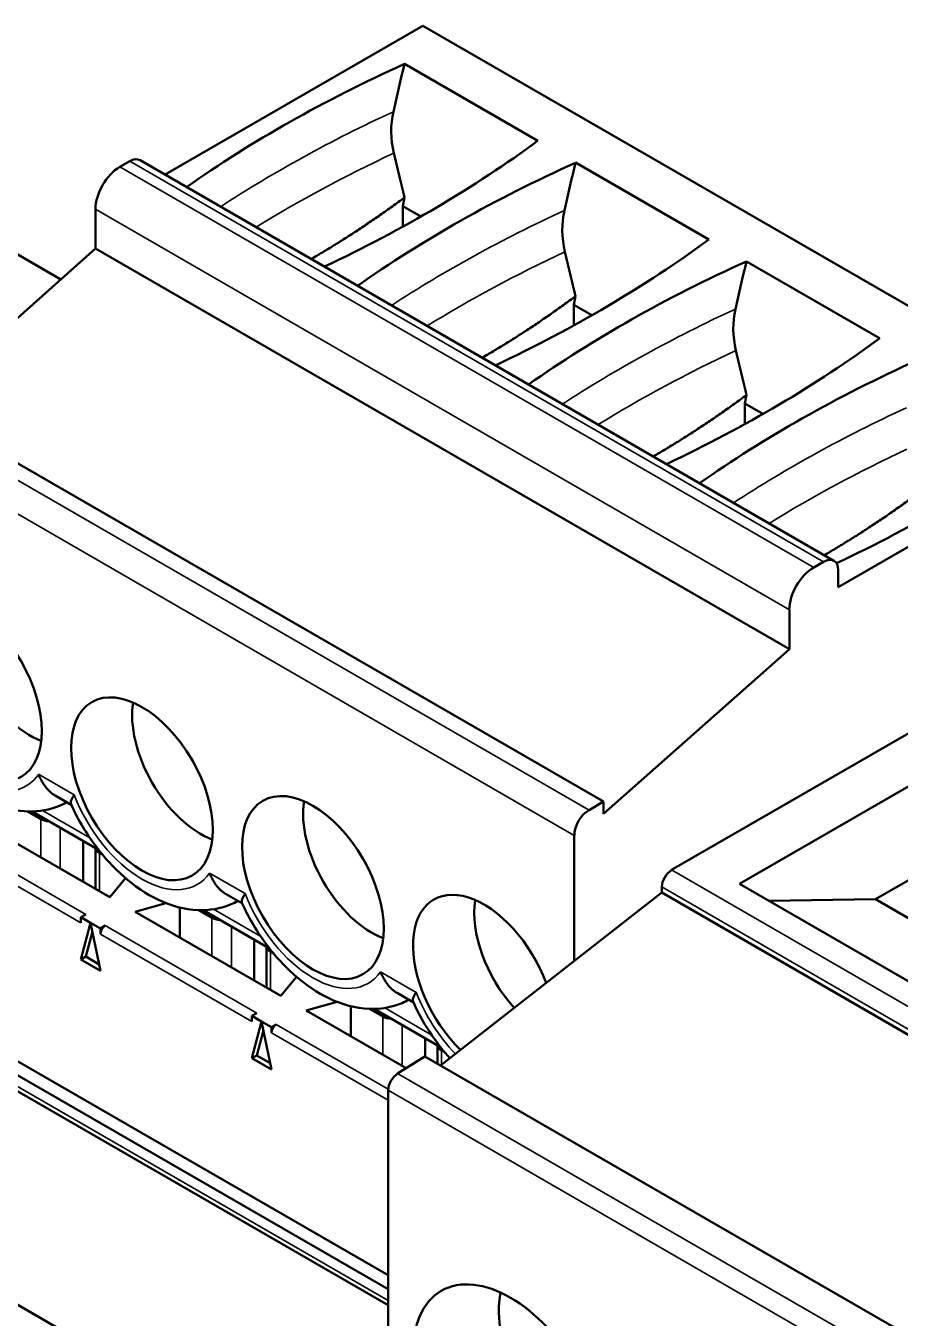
# Model space of a CAD drawing. Header units: millimetres. Extents: x 3100 to 5091, y 868 to 1900.
# Drawn here: x 4148.2 to 4160.85, y 1752.18 to 1770.88 of the extents above; entities that cross this region are included whole.
import ezdxf

# ---------------------------------------------------------------- set-up
doc = ezdxf.new("R2010")
doc.units = ezdxf.units.MM
doc.header["$LTSCALE"] = 1.8
doc.layers.add('외형선(ISO)', color=7, linetype='Continuous', lineweight=50)
doc.layers.add('좁은 외형선(ISO)', color=7, linetype='Continuous', lineweight=35)

msp = doc.modelspace()

# ---------------------------------------------------------------- linework, layer by layer
at = {"layer": '외형선(ISO)'}
for p, q in [((4150.215, 1768.731), (4153.945, 1770.885)), ((4153.945, 1770.885), (4163.986, 1765.088)), ((4142.702, 1770.681), (4148.706, 1767.215)), ((4153.678, 1770.333), (4155.607, 1769.22)), ((4149.561, 1768.843), (4149.703, 1768.925)), ((4149.853, 1768.94), (4159.894, 1763.143)), ((4156.153, 1768.905), (4158.082, 1767.791)), ((4153.656, 1768.276), (4153.681, 1768.401)), ((4149.208, 1767.66), (4149.208, 1768.231)), ((4153.656, 1767.979), (4153.656, 1768.276)), ((4153.917, 1768.125), (4153.656, 1768.276)), ((4146.642, 1765.385), (4149.208, 1767.66)), ((4159.249, 1761.862), (4149.208, 1767.66)), ((4158.628, 1767.476), (4160.556, 1766.362)), ((4156.13, 1766.847), (4156.156, 1766.972)), ((4156.13, 1766.55), (4156.13, 1766.847)), ((4156.392, 1766.696), (4156.13, 1766.847)), ((4158.605, 1765.418), (4158.631, 1765.543)), ((4156.562, 1759.658), (4146.521, 1765.455)), ((4158.867, 1765.267), (4158.605, 1765.418)), ((4158.605, 1765.121), (4158.605, 1765.418)), ((4159.956, 1762.761), (4163.986, 1765.088)), ((4159.602, 1763.046), (4159.744, 1763.128)), ((4159.956, 1763.006), (4159.956, 1762.761)), ((4157.546, 1758.667), (4164.051, 1762.422)), ((4159.249, 1761.862), (4159.249, 1762.434)), ((4156.562, 1759.48), (4159.249, 1761.862)), ((4163.291, 1761.215), (4158.529, 1758.466)), ((4150.557, 1760.339), (4150.649, 1760.179)), ((4148.858, 1759.609), (4148.623, 1759.745)), ((4148.416, 1759.405), (4148.226, 1759.515)), ((4148.291, 1759.514), (4149.253, 1758.959)), ((4156.35, 1759.535), (4156.562, 1759.658)), ((4156.562, 1759.658), (4156.562, 1759.48)), ((4160.498, 1758.244), (4162.761, 1759.55)), ((4147.306, 1759.491), (4149.413, 1758.274)), ((4156.137, 1757.351), (4156.137, 1759.168)), ((4149.031, 1758.494), (4149.031, 1759.087)), ((4149.206, 1758.986), (4149.206, 1758.393)), ((4149.309, 1758.889), (4149.264, 1758.915)), ((4153.032, 1758.91), (4153.124, 1758.751)), ((4149.413, 1758.274), (4149.644, 1758.548)), ((4157.404, 1758.422), (4157.404, 1758.34)), ((4158.529, 1758.466), (4161.037, 1757.018)), ((4149.781, 1758.062), (4150.228, 1758.187)), ((4151.333, 1758.18), (4151.098, 1758.316)), ((4154.2, 1755.838), (4157.404, 1758.34)), ((4164.475, 1754.257), (4157.404, 1758.34)), ((4160.498, 1758.244), (4158.953, 1758.221)), ((4160.498, 1758.244), (4161.829, 1757.475)), ((4148.996, 1757.984), (4149.066, 1758.025)), ((4149.781, 1758.062), (4151.888, 1756.845)), ((4150.428, 1757.688), (4150.428, 1758.124)), ((4150.7, 1758.086), (4150.891, 1757.976)), ((4150.766, 1758.085), (4151.728, 1757.53)), ((4149.137, 1757.902), (4148.995, 1757.372)), ((4148.996, 1757.984), (4149.137, 1757.902)), ((4148.996, 1757.902), (4148.996, 1757.984)), ((4149.137, 1757.902), (4149.279, 1757.821)), ((4149.279, 1757.208), (4149.137, 1757.902)), ((4149.279, 1757.821), (4149.349, 1757.862)), ((4149.279, 1757.821), (4149.279, 1757.739)), ((4149.066, 1757.413), (4149.163, 1757.776)), ((4151.506, 1757.066), (4151.506, 1757.658)), ((4151.681, 1757.557), (4151.681, 1756.965)), ((4151.784, 1757.46), (4151.739, 1757.486)), ((4155.507, 1757.482), (4155.599, 1757.322)), ((4148.995, 1757.372), (4149.066, 1757.413)), ((4148.995, 1757.372), (4149.279, 1757.208)), ((4149.26, 1757.301), (4149.066, 1757.413)), ((4151.888, 1756.845), (4152.119, 1757.119)), ((4153.445, 1752.599), (4145.99, 1756.902)), ((4153.445, 1752.803), (4146.167, 1757.004)), ((4153.808, 1756.751), (4153.573, 1756.887)), ((4152.255, 1756.633), (4152.703, 1756.759)), ((4152.902, 1756.259), (4152.902, 1756.695)), ((4146.032, 1756.647), (4153.445, 1752.368)), ((4151.471, 1756.555), (4151.541, 1756.596)), ((4151.471, 1756.555), (4151.612, 1756.474)), ((4151.471, 1756.474), (4151.471, 1756.555)), ((4152.255, 1756.633), (4153.703, 1755.797)), ((4153.175, 1756.657), (4153.366, 1756.547)), ((4153.241, 1756.657), (4154.203, 1756.101)), ((4151.612, 1756.474), (4151.47, 1755.943)), ((4151.541, 1755.984), (4151.638, 1756.347)), ((4151.754, 1755.779), (4151.612, 1756.474)), ((4151.612, 1756.474), (4151.753, 1756.392)), ((4151.753, 1756.392), (4151.824, 1756.433)), ((4151.753, 1756.392), (4151.753, 1756.31)), ((4153.981, 1755.965), (4153.981, 1756.229)), ((4154.156, 1756.128), (4154.156, 1755.864)), ((4151.47, 1755.943), (4151.541, 1755.984)), ((4151.47, 1755.943), (4151.754, 1755.779)), ((4151.735, 1755.872), (4151.541, 1755.984)), ((4153.975, 1755.968), (4153.58, 1755.72)), ((4161.046, 1751.886), (4153.975, 1755.968)), ((4154.259, 1756.031), (4154.214, 1756.057)), ((4153.445, 1749.416), (4153.445, 1755.479)), ((4154.434, 1748.705), (4147.363, 1752.788))]:
    msp.add_line(p, q, dxfattribs=at)
for centre, major_axis, ratio, start_param, end_param in [((4166.009, 1761.242), (-20, 0), 0.57735, 5.376697, 5.59774), ((4166.009, 1753.88), (-13.016, -69.532), 0.218386, 4.514556, 4.524759), ((4154.23, 1769.229), (-0.213, 0.99), 0.718086, 0.992119, 1.603505), ((4139.86, 1776.339), (20, 0), 0.57735, 5.397834, 5.618878), ((4149.703, 1768.68), (0.15, 0.26), 0.57735, 0, 0.785398), ((4168.484, 1759.813), (-20, 0), 0.57735, 5.376697, 5.59774), ((4168.484, 1752.451), (-13.016, -69.532), 0.218386, 4.514556, 4.524759), ((4149.561, 1768.435), (-0.25, -0.433), 0.57735, 3.926991, 5.497787), ((4156.705, 1767.801), (-0.213, 0.99), 0.718086, 0.992119, 1.603505), ((4142.335, 1774.91), (20, 0), 0.57735, 5.397834, 5.618878), ((4170.958, 1758.384), (-20, 0), 0.57735, 5.376697, 5.59774), ((4170.958, 1751.022), (-13.016, -69.532), 0.218386, 4.514556, 4.524759), ((4159.18, 1766.372), (-0.213, 0.99), 0.718086, 0.992119, 1.603505), ((4144.81, 1773.481), (20, 0), 0.57735, 5.397834, 5.618878), ((4173.433, 1756.955), (-20, 0), 0.57735, 5.376697, 5.59774), ((4147.284, 1772.052), (20, 0), 0.57735, 5.396921, 5.618878), ((4159.602, 1762.638), (-0.25, -0.433), 0.57735, 3.926991, 5.497787), ((4159.744, 1762.883), (0.15, 0.26), 0.57735, 5.497787, 7.068583), ((4148.253, 1761.76), (-0.7, 1.212), 0.57735, 0.613952, 2.52764), ((4150.728, 1760.332), (-0.7, 1.212), 0.57735, 0.613952, 2.52764), ((4153.203, 1758.903), (-0.7, 1.212), 0.57735, 0.613952, 2.52764), ((4156.35, 1759.29), (-0.15, -0.26), 0.57735, 3.926991, 5.497787), ((4148.557, 1759.486), (0.2, 0), 0.57735, 3.926991, 4.616874), ((4149.406, 1758.997), (-0.2, 0), 0.57735, 0.095515, 0.785398), ((4157.546, 1758.503), (-0.1, -0.173), 0.57735, 3.926991, 5.497787), ((4154.829, 1756.984), (-0.725, 1.256), 0.57735, 4.426794, 8.301264), ((4155.678, 1757.474), (-0.7, 1.212), 0.57735, 0.613952, 1.928356), ((4149.349, 1757.78), (-0.05, -0.0866), 0.57735, 3.926991, 5.497787), ((4151.032, 1758.058), (0.2, 0), 0.57735, 3.926991, 4.616874), ((4151.881, 1757.568), (-0.2, 0), 0.57735, 0.095515, 0.785398), ((4153.507, 1756.629), (0.2, 0), 0.57735, 3.926991, 4.616874), ((4151.824, 1756.351), (-0.05, -0.0866), 0.57735, 3.926991, 5.497787), ((4154.356, 1756.139), (-0.2, 0), 0.57735, 0.095515, 0.785398), ((4153.586, 1755.56), (-0.1, -0.173), 0.57735, 3.970624, 5.497787), ((4156.384, 1751.521), (-0.946, 1.638), 0.57735, 0.609026, 1.384684)]:
    msp.add_ellipse(centre, major_axis=major_axis, ratio=ratio, start_param=start_param, end_param=end_param, dxfattribs=at)
for centre, major_axis in [((4147.405, 1761.27), (-0.725, 1.256)), ((4149.88, 1759.842), (-0.725, 1.256)), ((4152.354, 1758.413), (-0.725, 1.256)), ((4155.212, 1750.844), (1, -1.732))]:
    msp.add_ellipse(centre, major_axis=major_axis, ratio=0.57735, dxfattribs=at)
for points, knots in [([(4153.527, 1769.044), (4153.539, 1768.991), (4153.552, 1768.937), (4153.565, 1768.883), (4153.578, 1768.83), (4153.591, 1768.776), (4153.604, 1768.723), (4153.617, 1768.669), (4153.63, 1768.615), (4153.642, 1768.562), (4153.655, 1768.508), (4153.668, 1768.455), (4153.681, 1768.401)], [27.3487746, 27.3487746, 27.3487746, 27.3487746, 27.5141397, 27.5141397, 27.5141397, 27.6795053, 27.6795053, 27.6795053, 27.8448716, 27.8448716, 27.8448716, 28.0102384, 28.0102384, 28.0102384, 28.0102384]), ([(4156.001, 1767.615), (4156.014, 1767.562), (4156.027, 1767.508), (4156.04, 1767.455), (4156.053, 1767.401), (4156.066, 1767.347), (4156.079, 1767.294), (4156.092, 1767.24), (4156.104, 1767.187), (4156.117, 1767.133), (4156.13, 1767.079), (4156.143, 1767.026), (4156.156, 1766.972)], [27.3487746, 27.3487746, 27.3487746, 27.3487746, 27.5141397, 27.5141397, 27.5141397, 27.6795053, 27.6795053, 27.6795053, 27.8448716, 27.8448716, 27.8448716, 28.0102384, 28.0102384, 28.0102384, 28.0102384]), ([(4158.476, 1766.186), (4158.489, 1766.133), (4158.502, 1766.079), (4158.515, 1766.026), (4158.528, 1765.972), (4158.541, 1765.918), (4158.554, 1765.865), (4158.566, 1765.811), (4158.579, 1765.758), (4158.592, 1765.704), (4158.605, 1765.651), (4158.618, 1765.597), (4158.631, 1765.543)], [27.3487746, 27.3487746, 27.3487746, 27.3487746, 27.5141397, 27.5141397, 27.5141397, 27.6795053, 27.6795053, 27.6795053, 27.8448716, 27.8448716, 27.8448716, 28.0102384, 28.0102384, 28.0102384, 28.0102384]), ([(4146.749, 1760.426), (4146.851, 1760.291), (4146.963, 1760.166), (4147.203, 1759.942), (4147.331, 1759.843), (4147.601, 1759.678), (4147.742, 1759.613), (4148.039, 1759.526), (4148.195, 1759.505), (4148.503, 1759.529), (4148.655, 1759.571), (4148.791, 1759.646), (4148.792, 1759.647), (4148.792, 1759.647)], [2.570912, 2.570912, 2.570912, 2.570912, 2.842128, 2.842128, 3.113344, 3.113344, 3.384559, 3.384559, 3.655775, 3.655775, 3.915873, 3.915873, 3.916819, 3.916819, 3.916819, 3.916819]), ([(4148.623, 1759.745), (4148.619, 1759.747), (4148.614, 1759.75), (4148.61, 1759.753), (4148.598, 1759.76), (4148.586, 1759.769), (4148.574, 1759.778), (4148.563, 1759.787), (4148.551, 1759.797), (4148.54, 1759.808), (4148.529, 1759.818), (4148.519, 1759.829), (4148.508, 1759.841), (4148.498, 1759.853), (4148.488, 1759.865), (4148.479, 1759.878), (4148.469, 1759.891), (4148.46, 1759.904), (4148.451, 1759.918), (4148.443, 1759.931), (4148.435, 1759.945), (4148.427, 1759.96), (4148.419, 1759.975), (4148.411, 1759.99), (4148.404, 1760.005), (4148.397, 1760.02), (4148.391, 1760.036), (4148.384, 1760.052)], [0.5832526, 0.5832526, 0.5832526, 0.5832526, 0.6016391, 0.6016391, 0.6016391, 0.6542184, 0.6542184, 0.6542184, 0.7068174, 0.7068174, 0.7068174, 0.759171, 0.759171, 0.759171, 0.8114111, 0.8114111, 0.8114111, 0.8636676, 0.8636676, 0.8636676, 0.9158958, 0.9158958, 0.9158958, 0.9682186, 0.9682186, 0.9682186, 1.0204727, 1.0204727, 1.0204727, 1.0204727]), ([(4148.854, 1759.619), (4148.852, 1759.622), (4148.851, 1759.625), (4148.851, 1759.628), (4148.85, 1759.633), (4148.849, 1759.638), (4148.85, 1759.644), (4148.85, 1759.65), (4148.851, 1759.656), (4148.853, 1759.662), (4148.854, 1759.668), (4148.856, 1759.675), (4148.859, 1759.682), (4148.862, 1759.689), (4148.865, 1759.697), (4148.869, 1759.704), (4148.873, 1759.712), (4148.878, 1759.72), (4148.883, 1759.729), (4148.888, 1759.737), (4148.894, 1759.745), (4148.9, 1759.754)], [0.6696626, 0.6696626, 0.6696626, 0.6696626, 0.7057633, 0.7057633, 0.7057633, 0.7581259, 0.7581259, 0.7581259, 0.8103638, 0.8103638, 0.8103638, 0.8626229, 0.8626229, 0.8626229, 0.9148484, 0.9148484, 0.9148484, 0.9671682, 0.9671682, 0.9671682, 1.0194216, 1.0194216, 1.0194216, 1.0194216]), ([(4148.854, 1759.619), (4148.943, 1759.421), (4149.055, 1759.229), (4149.31, 1758.876), (4149.455, 1758.715), (4149.769, 1758.437), (4149.939, 1758.32), (4150.3, 1758.149), (4150.493, 1758.094), (4150.853, 1758.08), (4151.019, 1758.106), (4151.204, 1758.185), (4151.236, 1758.201), (4151.267, 1758.218)], [2.185909, 2.185909, 2.185909, 2.185909, 2.534125, 2.534125, 2.882342, 2.882342, 3.230558, 3.230558, 3.578774, 3.578774, 3.856739, 3.856739, 3.916819, 3.916819, 3.916819, 3.916819]), ([(4151.098, 1758.316), (4151.094, 1758.318), (4151.089, 1758.321), (4151.085, 1758.324), (4151.073, 1758.331), (4151.061, 1758.34), (4151.049, 1758.349), (4151.037, 1758.358), (4151.026, 1758.368), (4151.015, 1758.379), (4151.004, 1758.389), (4150.993, 1758.401), (4150.983, 1758.412), (4150.973, 1758.424), (4150.963, 1758.436), (4150.954, 1758.449), (4150.944, 1758.462), (4150.935, 1758.475), (4150.926, 1758.489), (4150.918, 1758.502), (4150.909, 1758.517), (4150.902, 1758.531), (4150.894, 1758.546), (4150.886, 1758.561), (4150.879, 1758.576), (4150.872, 1758.591), (4150.866, 1758.607), (4150.859, 1758.623)], [0.5832526, 0.5832526, 0.5832526, 0.5832526, 0.6016391, 0.6016391, 0.6016391, 0.6542184, 0.6542184, 0.6542184, 0.7068174, 0.7068174, 0.7068174, 0.759171, 0.759171, 0.759171, 0.8114111, 0.8114111, 0.8114111, 0.8636676, 0.8636676, 0.8636676, 0.9158958, 0.9158958, 0.9158958, 0.9682186, 0.9682186, 0.9682186, 1.0204727, 1.0204727, 1.0204727, 1.0204727]), ([(4151.328, 1758.19), (4151.327, 1758.193), (4151.326, 1758.196), (4151.326, 1758.2), (4151.325, 1758.204), (4151.324, 1758.21), (4151.325, 1758.215), (4151.325, 1758.221), (4151.326, 1758.227), (4151.327, 1758.233), (4151.329, 1758.24), (4151.331, 1758.246), (4151.334, 1758.253), (4151.337, 1758.26), (4151.34, 1758.268), (4151.344, 1758.276), (4151.348, 1758.283), (4151.353, 1758.291), (4151.358, 1758.3), (4151.363, 1758.308), (4151.368, 1758.316), (4151.375, 1758.325)], [0.6696626, 0.6696626, 0.6696626, 0.6696626, 0.7057633, 0.7057633, 0.7057633, 0.7581259, 0.7581259, 0.7581259, 0.8103638, 0.8103638, 0.8103638, 0.8626229, 0.8626229, 0.8626229, 0.9148484, 0.9148484, 0.9148484, 0.9671682, 0.9671682, 0.9671682, 1.0194216, 1.0194216, 1.0194216, 1.0194216]), ([(4151.328, 1758.19), (4151.418, 1757.992), (4151.529, 1757.8), (4151.785, 1757.447), (4151.93, 1757.286), (4152.244, 1757.008), (4152.414, 1756.892), (4152.775, 1756.72), (4152.968, 1756.665), (4153.328, 1756.651), (4153.493, 1756.677), (4153.679, 1756.756), (4153.711, 1756.772), (4153.742, 1756.789)], [2.185909, 2.185909, 2.185909, 2.185909, 2.534125, 2.534125, 2.882342, 2.882342, 3.230558, 3.230558, 3.578774, 3.578774, 3.856739, 3.856739, 3.916819, 3.916819, 3.916819, 3.916819]), ([(4153.573, 1756.887), (4153.568, 1756.89), (4153.564, 1756.892), (4153.56, 1756.895), (4153.548, 1756.903), (4153.536, 1756.911), (4153.524, 1756.92), (4153.512, 1756.93), (4153.501, 1756.939), (4153.49, 1756.95), (4153.479, 1756.961), (4153.468, 1756.972), (4153.458, 1756.983), (4153.448, 1756.995), (4153.438, 1757.007), (4153.429, 1757.02), (4153.419, 1757.033), (4153.41, 1757.046), (4153.401, 1757.06), (4153.393, 1757.074), (4153.384, 1757.088), (4153.376, 1757.102), (4153.369, 1757.117), (4153.361, 1757.132), (4153.354, 1757.147), (4153.347, 1757.162), (4153.34, 1757.178), (4153.334, 1757.194)], [0.5832526, 0.5832526, 0.5832526, 0.5832526, 0.6016391, 0.6016391, 0.6016391, 0.6542184, 0.6542184, 0.6542184, 0.7068174, 0.7068174, 0.7068174, 0.759171, 0.759171, 0.759171, 0.8114111, 0.8114111, 0.8114111, 0.8636676, 0.8636676, 0.8636676, 0.9158958, 0.9158958, 0.9158958, 0.9682186, 0.9682186, 0.9682186, 1.0204727, 1.0204727, 1.0204727, 1.0204727]), ([(4153.803, 1756.762), (4153.802, 1756.764), (4153.801, 1756.767), (4153.8, 1756.771), (4153.799, 1756.775), (4153.799, 1756.781), (4153.799, 1756.786), (4153.8, 1756.792), (4153.801, 1756.798), (4153.802, 1756.804), (4153.804, 1756.811), (4153.806, 1756.817), (4153.809, 1756.825), (4153.812, 1756.832), (4153.815, 1756.839), (4153.819, 1756.847), (4153.823, 1756.854), (4153.828, 1756.863), (4153.833, 1756.871), (4153.838, 1756.879), (4153.843, 1756.888), (4153.85, 1756.896)], [0.6696626, 0.6696626, 0.6696626, 0.6696626, 0.7057633, 0.7057633, 0.7057633, 0.7581259, 0.7581259, 0.7581259, 0.8103638, 0.8103638, 0.8103638, 0.8626229, 0.8626229, 0.8626229, 0.9148484, 0.9148484, 0.9148484, 0.9671682, 0.9671682, 0.9671682, 1.0194216, 1.0194216, 1.0194216, 1.0194216]), ([(4153.803, 1756.762), (4153.881, 1756.59), (4153.974, 1756.424), (4154.159, 1756.154), (4154.244, 1756.045), (4154.335, 1755.943)], [2.185909, 2.185909, 2.185909, 2.185909, 2.4859649, 2.4859649, 2.7076018, 2.7076018, 2.7076018, 2.7076018])]:
    msp.add_open_spline(points, degree=3, knots=knots, dxfattribs=at)
for points in [[(4153.681, 1768.401), (4153.003, 1767.9), (4152.329, 1767.51)], [(4156.156, 1766.972), (4155.478, 1766.471), (4154.804, 1766.081)], [(4158.631, 1765.543), (4157.953, 1765.042), (4157.279, 1764.653)], [(4161.106, 1764.115), (4160.428, 1763.613), (4159.754, 1763.224)]]:
    msp.add_rational_spline(points, [1.02770253116, 1.03021040397, 1.03021599738], degree=2, dxfattribs=at)
at = {"layer": '좁은 외형선(ISO)'}
for p, q in [((4149.703, 1768.925), (4159.744, 1763.128)), ((4149.561, 1768.843), (4159.602, 1763.046)), ((4159.249, 1762.434), (4149.208, 1768.231)), ((4156.35, 1759.535), (4146.309, 1765.333)), ((4156.137, 1759.168), (4146.097, 1764.965)), ((4148.9, 1759.754), (4148.384, 1760.052)), ((4148.996, 1757.902), (4146.167, 1759.535)), ((4146.238, 1759.658), (4149.066, 1758.025)), ((4148.443, 1759.528), (4149.125, 1759.134)), ((4148.416, 1758.85), (4148.416, 1759.405)), ((4148.699, 1758.686), (4148.699, 1759.279)), ((4149.264, 1758.915), (4149.264, 1758.36)), ((4151.375, 1758.325), (4150.859, 1758.623)), ((4157.546, 1758.667), (4164.617, 1754.584)), ((4157.404, 1758.422), (4164.475, 1754.339)), ((4150.918, 1758.099), (4151.6, 1757.705)), ((4149.349, 1757.862), (4151.541, 1756.596)), ((4150.891, 1757.421), (4150.891, 1757.976)), ((4151.174, 1757.257), (4151.174, 1757.85)), ((4151.471, 1756.474), (4149.279, 1757.739)), ((4151.739, 1757.486), (4151.739, 1756.931)), ((4153.85, 1756.896), (4153.334, 1757.194)), ((4153.445, 1752.435), (4145.99, 1756.739)), ((4153.366, 1755.992), (4153.366, 1756.547)), ((4153.393, 1756.67), (4154.075, 1756.276)), ((4151.824, 1756.433), (4153.445, 1755.497)), ((4153.648, 1755.829), (4153.648, 1756.421)), ((4153.445, 1755.334), (4151.753, 1756.31)), ((4154.214, 1756.057), (4154.214, 1755.849)), ((4153.58, 1755.72), (4160.651, 1751.638)), ((4160.516, 1751.396), (4153.445, 1755.479))]:
    msp.add_line(p, q, dxfattribs=at)
for centre, major_axis, start_param, end_param in [((4166.009, 1760.624), (-20, 0), 5.386899, 5.559793), ((4166.009, 1760.156), (-19.819, 0), 5.393683, 5.531385), ((4168.484, 1759.195), (-20, 0), 5.386899, 5.559793), ((4168.484, 1758.727), (-19.819, 0), 5.393683, 5.531385), ((4170.958, 1757.767), (-20, 0), 5.386899, 5.559793), ((4170.958, 1757.298), (-19.819, 0), 5.393683, 5.531385), ((4173.433, 1756.338), (-20, 0), 5.386899, 5.559793), ((4173.433, 1755.869), (-19.819, 0), 5.393683, 5.531385), ((4147.405, 1761.27), (0.8, -1.386), 4.875419, 6.544985), ((4149.88, 1759.842), (0.8, -1.386), 4.45059, 6.544985), ((4152.354, 1758.413), (0.8, -1.386), 4.45059, 6.544985), ((4154.829, 1756.984), (0.8, -1.386), 4.45059, 5.12393)]:
    msp.add_ellipse(centre, major_axis=major_axis, ratio=0.57735, start_param=start_param, end_param=end_param, dxfattribs=at)

doc.saveas('drawing.dxf')
